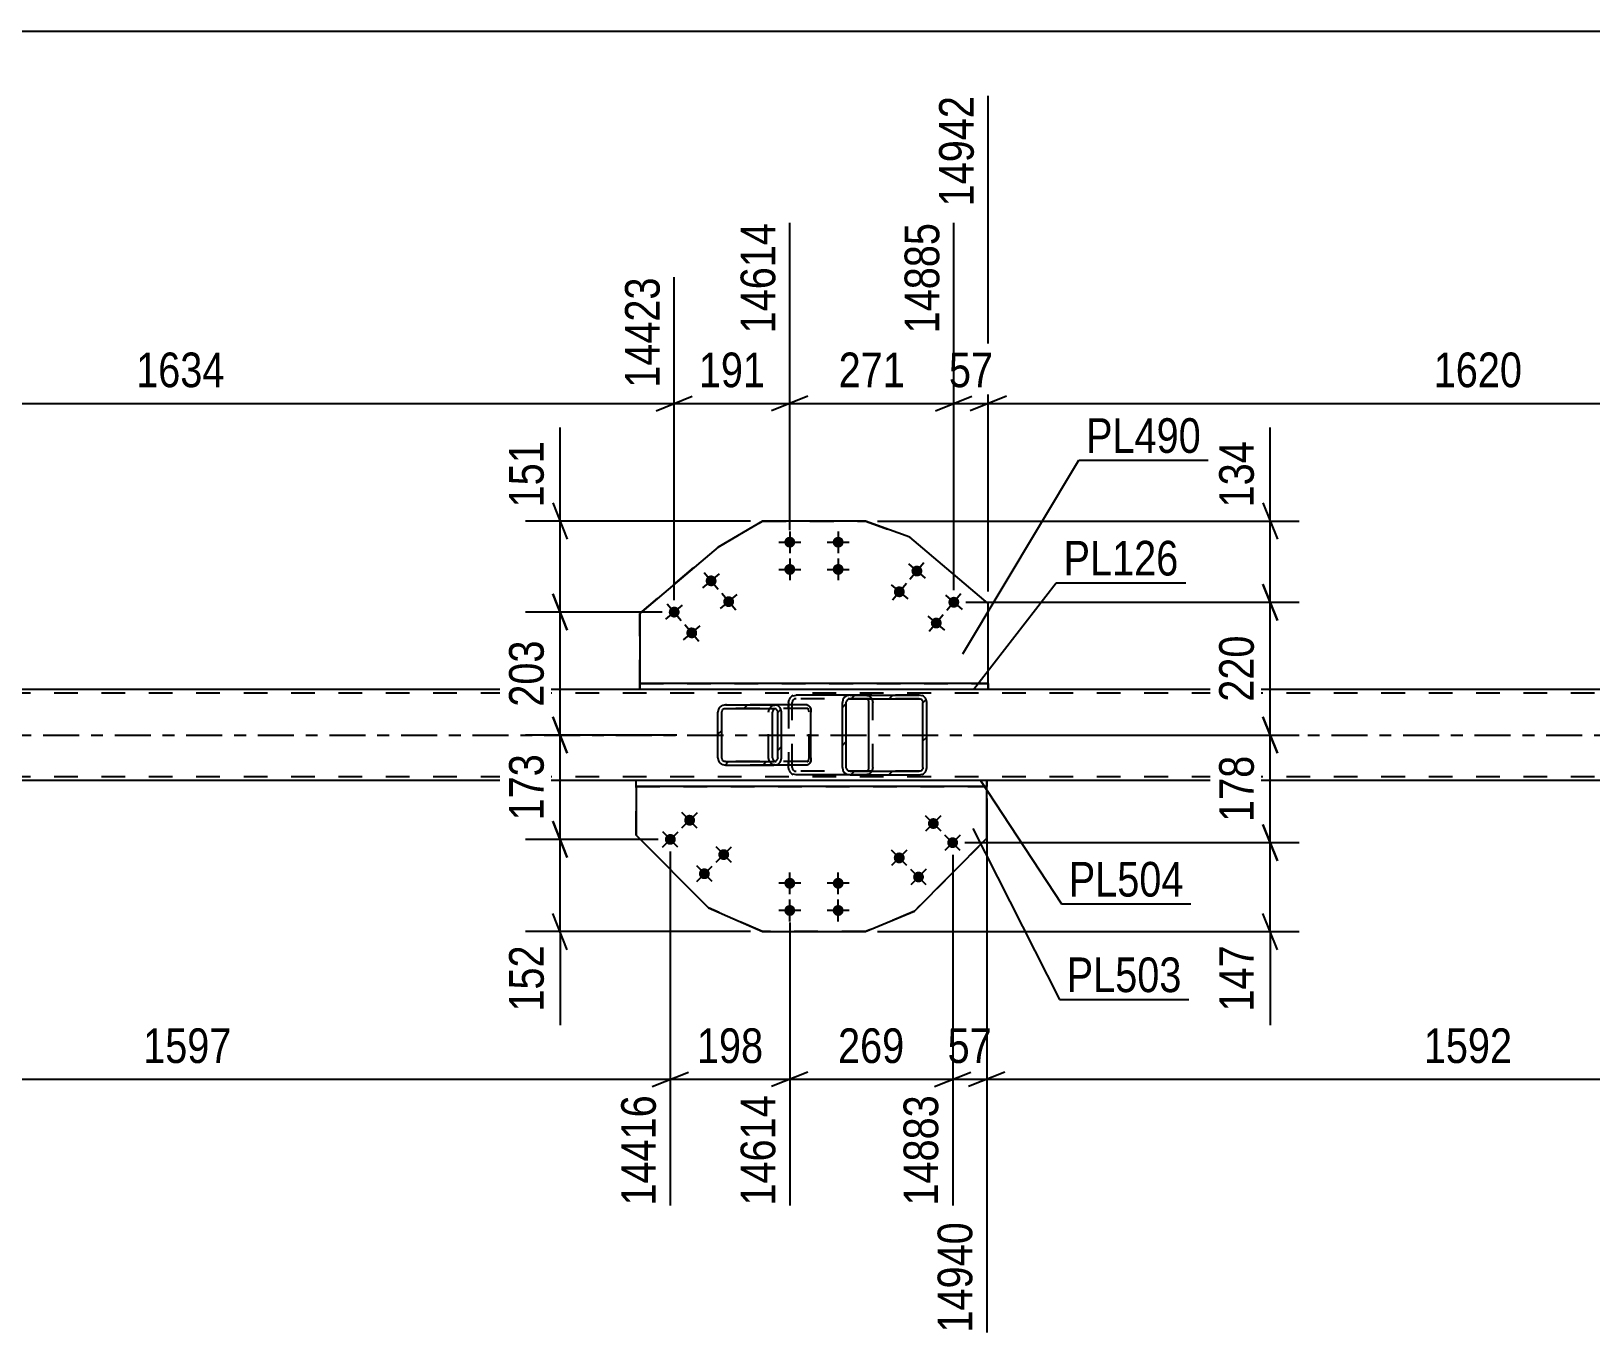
# Model space of a CAD drawing. Header units: millimetres. Extents: x 0 to 1189, y 0 to 841.
# Drawn here: x 740.2 to 869.1, y 298.2 to 406.4 of the extents above; entities that cross this region are included whole.
import ezdxf

# ---------------------------------------------------------------- set-up
doc = ezdxf.new("R2010")
doc.units = ezdxf.units.MM
doc.linetypes.add('DXK_LINE_DOT2', pattern=[3.9198, 1.9599, -1.9599])
doc.linetypes.add('DXK_LINE_DOT3', pattern=[5.9187, 2.979, -0.9799, 0.9799, -0.9799])
doc.styles.add('Arial Narrow', font='ARIALN.TTF', dxfattribs={"height": 0.2})

# ---------------------------------------------------------------- blocks, each defined once
blk = doc.blocks.new('Part-570348649-49792 - 49615')
at = {"color": 2, "linetype": 'Continuous'}
for p, q in [((800.65, 365.89), (796.98, 363.73)), ((809.15, 365.89), (800.65, 365.89)), ((800.65, 365.89), (800.65, 365.89)), ((812.82, 364.55), (809.15, 365.89)), ((809.15, 365.89), (809.15, 365.89)), ((796.98, 363.73), (790.49, 358.24)), ((796.98, 363.73), (796.98, 363.73)), ((819.31, 359.06), (812.82, 364.55)), ((819.31, 352.45), (819.31, 359.06)), ((790.49, 358.24), (790.49, 352.45)), ((790.49, 358.24), (790.49, 358.24))]:
    blk.add_line(p, q, dxfattribs=at)
at = {"color": 7, "linetype": 'DXK_LINE_DOT2'}
for p, q in [((796.98, 363.73), (800.65, 365.89)), ((800.65, 365.89), (809.15, 365.89)), ((809.15, 365.89), (812.82, 364.55)), ((790.49, 358.24), (796.98, 363.73)), ((819.31, 352.45), (819.31, 359.06)), ((790.49, 352.45), (790.49, 358.24)), ((790.49, 352.45), (819.31, 352.45)), ((790.49, 352.45), (790.49, 352.45)), ((819.31, 352.45), (790.49, 352.45)), ((819.31, 352.45), (819.31, 352.45))]:
    blk.add_line(p, q, dxfattribs=at)
blk = doc.blocks.new('Bolt-570348649-49860 - 49615')
at = {"linetype": 'Continuous'}
for points in [[(803.35, 335.94), (803.34, 335.85), (803.31, 335.76), (803.27, 335.68), (803.2, 335.61), (803.13, 335.55), (803.04, 335.51), (802.95, 335.49), (802.86, 335.49), (802.76, 335.51), (802.68, 335.55), (802.6, 335.61), (802.54, 335.68), (802.49, 335.76), (802.46, 335.85), (802.45, 335.94), (802.46, 336.04), (802.49, 336.12), (802.54, 336.21), (802.6, 336.28), (802.68, 336.33), (802.76, 336.37), (802.86, 336.39), (802.95, 336.39), (803.04, 336.37), (803.13, 336.33), (803.2, 336.28), (803.27, 336.21), (803.31, 336.12), (803.34, 336.04)], [(807.35, 335.94), (807.34, 335.85), (807.31, 335.76), (807.27, 335.68), (807.2, 335.61), (807.13, 335.55), (807.04, 335.51), (806.95, 335.49), (806.86, 335.49), (806.76, 335.51), (806.68, 335.55), (806.6, 335.61), (806.54, 335.68), (806.49, 335.76), (806.46, 335.85), (806.45, 335.94), (806.46, 336.04), (806.49, 336.12), (806.54, 336.21), (806.6, 336.28), (806.68, 336.33), (806.76, 336.37), (806.86, 336.39), (806.95, 336.39), (807.04, 336.37), (807.13, 336.33), (807.2, 336.28), (807.27, 336.21), (807.31, 336.12), (807.34, 336.04)], [(803.35, 333.69), (803.34, 333.6), (803.31, 333.51), (803.27, 333.43), (803.2, 333.36), (803.13, 333.3), (803.04, 333.26), (802.95, 333.24), (802.86, 333.24), (802.76, 333.26), (802.68, 333.3), (802.6, 333.36), (802.54, 333.43), (802.49, 333.51), (802.46, 333.6), (802.45, 333.69), (802.46, 333.79), (802.49, 333.87), (802.54, 333.96), (802.6, 334.03), (802.68, 334.08), (802.76, 334.12), (802.86, 334.14), (802.95, 334.14), (803.04, 334.12), (803.13, 334.08), (803.2, 334.03), (803.27, 333.96), (803.31, 333.87), (803.34, 333.79)], [(807.35, 333.69), (807.34, 333.6), (807.31, 333.51), (807.27, 333.43), (807.2, 333.36), (807.13, 333.3), (807.04, 333.26), (806.95, 333.24), (806.86, 333.24), (806.76, 333.26), (806.68, 333.3), (806.6, 333.36), (806.54, 333.43), (806.49, 333.51), (806.46, 333.6), (806.45, 333.69), (806.46, 333.79), (806.49, 333.87), (806.54, 333.96), (806.6, 334.03), (806.68, 334.08), (806.76, 334.12), (806.86, 334.14), (806.95, 334.14), (807.04, 334.12), (807.13, 334.08), (807.2, 334.03), (807.27, 333.96), (807.31, 333.87), (807.34, 333.79)]]:
    blk.add_hatch(color=1, dxfattribs=at).paths.add_polyline_path(points)
at = {"color": 1, "linetype": 'Continuous'}
for p, q in [((802.9, 335.04), (802.9, 336.84)), ((806.9, 335.04), (806.9, 336.84)), ((803.8, 335.94), (802, 335.94)), ((807.8, 335.94), (806, 335.94)), ((802.9, 332.79), (802.9, 334.59)), ((806.9, 332.79), (806.9, 334.59)), ((803.8, 333.69), (802, 333.69)), ((807.8, 333.69), (806, 333.69))]:
    blk.add_line(p, q, dxfattribs=at)
blk = doc.blocks.new('Part-570348649-49621 - 49615')
at = {"linetype": 'Continuous'}
h = blk.add_hatch(dxfattribs=at)
h.set_pattern_fill('', scale=0.7, style=0, pattern_type=0)
h.set_pattern_definition([(45, (802.1673, 350.3297), (-1.57154, 1.57154), [])])
h.paths.add_polyline_path([(802.22, 350.1), (802.17, 350.33), (802.03, 350.52), (801.83, 350.65), (801.58, 350.7), (797.59, 350.7), (797.35, 350.65), (797.15, 350.52), (797.01, 350.33), (796.96, 350.1), (796.96, 346.3), (797.01, 346.07), (797.15, 345.88), (797.35, 345.75), (797.59, 345.7), (801.58, 345.7), (801.83, 345.75), (802.03, 345.88), (802.17, 346.07), (802.22, 346.3)])
h.paths.add_polyline_path([(801.88, 346.19), (801.81, 346.09), (801.71, 346.02), (801.58, 346), (797.59, 346), (797.47, 346.02), (797.37, 346.09), (797.3, 346.19), (797.28, 346.3), (797.28, 350.1), (797.3, 350.21), (797.37, 350.31), (797.47, 350.38), (797.59, 350.4), (801.58, 350.4), (801.71, 350.38), (801.81, 350.31), (801.88, 350.21), (801.9, 350.1), (801.9, 346.3)])
at = {"color": 2, "linetype": 'Continuous'}
for p, q in [((797.01, 350.33), (796.96, 350.1)), ((796.96, 346.3), (796.96, 350.1)), ((797.28, 350.1), (797.3, 350.21)), ((797.28, 346.3), (797.28, 350.1)), ((797.3, 350.21), (797.37, 350.31)), ((797.59, 350.7), (797.35, 350.65)), ((797.37, 350.31), (797.47, 350.38)), ((797.47, 350.38), (797.59, 350.4)), ((797.59, 350.7), (801.58, 350.7)), ((797.59, 350.4), (801.58, 350.4)), ((801.49, 350.21), (801.47, 350.1)), ((801.47, 346.3), (801.47, 350.1)), ((801.56, 350.31), (801.49, 350.21)), ((801.66, 350.38), (801.56, 350.31)), ((804.33, 350.7), (801.58, 350.7)), ((801.83, 350.65), (801.58, 350.7)), ((801.58, 350.4), (801.71, 350.38)), ((801.66, 350.38), (801.68, 350.38)), ((801.71, 350.38), (801.81, 350.31)), ((801.81, 350.31), (801.88, 350.21)), ((801.88, 350.21), (801.9, 350.1)), ((801.9, 346.3), (801.9, 350.1)), ((802.22, 350.1), (802.17, 350.33)), ((802.22, 346.3), (802.22, 350.1)), ((804.33, 350.7), (804.45, 350.65)), ((804.45, 350.65), (804.56, 350.52)), ((804.56, 350.52), (804.63, 350.33)), ((804.63, 350.33), (804.65, 350.1)), ((804.65, 346.3), (804.65, 350.1)), ((796.96, 346.3), (797.01, 346.07)), ((797.3, 346.19), (797.28, 346.3)), ((797.37, 346.09), (797.3, 346.19)), ((797.35, 345.75), (797.59, 345.7)), ((797.47, 346.02), (797.37, 346.09)), ((797.59, 346), (797.47, 346.02)), ((797.59, 346), (801.58, 346)), ((797.59, 345.7), (801.58, 345.7)), ((801.47, 346.3), (801.49, 346.19)), ((801.49, 346.19), (801.56, 346.09)), ((801.56, 346.09), (801.66, 346.02)), ((801.71, 346.02), (801.58, 346)), ((801.58, 345.7), (801.83, 345.75)), ((804.33, 345.7), (801.58, 345.7)), ((801.66, 346.02), (801.68, 346.02)), ((801.81, 346.09), (801.71, 346.02)), ((801.88, 346.19), (801.81, 346.09)), ((801.9, 346.3), (801.88, 346.19)), ((802.17, 346.07), (802.22, 346.3)), ((804.45, 345.75), (804.33, 345.7)), ((804.56, 345.88), (804.45, 345.75)), ((804.63, 346.07), (804.56, 345.88)), ((804.65, 346.3), (804.63, 346.07))]:
    blk.add_line(p, q, dxfattribs=at)
at = {"color": 7, "linetype": 'DXK_LINE_DOT2'}
for p, q in [((801.58, 350.7), (797.59, 350.7)), ((804.33, 350.4), (797.59, 350.4)), ((801.15, 350.1), (801.2, 350.33)), ((801.15, 346.3), (801.15, 350.1)), ((801.54, 350.65), (801.78, 350.7)), ((801.68, 350.38), (801.78, 350.4)), ((802.79, 350.4), (802.79, 350.7)), ((804.39, 350.38), (804.33, 350.4)), ((804.44, 350.31), (804.39, 350.38)), ((804.48, 350.21), (804.44, 350.31)), ((804.49, 350.1), (804.48, 350.21)), ((804.49, 346.3), (804.49, 350.1)), ((804.33, 346), (797.59, 346)), ((801.58, 345.7), (797.59, 345.7)), ((801.2, 346.07), (801.15, 346.3)), ((801.78, 345.7), (801.54, 345.75)), ((801.68, 346.02), (801.78, 346)), ((802.79, 345.7), (802.79, 346)), ((804.33, 346), (804.39, 346.02)), ((804.39, 346.02), (804.44, 346.09)), ((804.44, 346.09), (804.48, 346.19)), ((804.48, 346.19), (804.49, 346.3))]:
    blk.add_line(p, q, dxfattribs=at)
at = {"color": 2, "linetype": 'Continuous'}
for centre, start, end in [((797.57, 350.08), 111.1027, 156.0528), ((801.6, 350.08), 23.9472, 68.8973), ((797.57, 346.32), 203.9472, 248.8973), ((801.6, 346.32), 291.1027, 336.0528)]:
    blk.add_arc(centre, 0.616, start, end, dxfattribs=at)
at = {"color": 7, "linetype": 'DXK_LINE_DOT2'}
for centre, start, end in [((801.76, 350.08), 111.1035, 156.0537), ((801.76, 346.32), 203.9463, 248.8965)]:
    blk.add_arc(centre, 0.616, start, end, dxfattribs=at)
blk = doc.blocks.new('Part-570348649-49629 - 49615')
at = {"linetype": 'Continuous'}
h = blk.add_hatch(dxfattribs=at)
h.set_pattern_fill('', scale=0.7, style=0, pattern_type=0)
h.set_pattern_definition([(45, (814.182, 351.1297), (-1.57154, 1.57154), [])])
h.paths.add_polyline_path([(814.23, 350.9), (814.18, 351.13), (814.04, 351.32), (813.84, 351.45), (813.6, 351.5), (807.88, 351.5), (807.64, 351.45), (807.44, 351.32), (807.3, 351.13), (807.25, 350.9), (807.25, 345.5), (807.3, 345.27), (807.44, 345.08), (807.64, 344.95), (807.88, 344.9), (813.6, 344.9), (813.84, 344.95), (814.04, 345.08), (814.18, 345.27), (814.23, 345.5)])
h.paths.add_polyline_path([(813.89, 345.39), (813.82, 345.29), (813.72, 345.22), (813.6, 345.2), (807.88, 345.2), (807.76, 345.22), (807.66, 345.29), (807.59, 345.39), (807.57, 345.5), (807.57, 350.9), (807.59, 351.01), (807.66, 351.11), (807.76, 351.18), (807.88, 351.2), (813.6, 351.2), (813.72, 351.18), (813.82, 351.11), (813.89, 351.01), (813.91, 350.9), (813.91, 345.5)])
at = {"color": 2, "linetype": 'Continuous'}
for p, q in [((802.79, 350.9), (802.84, 351.13)), ((802.79, 350.9), (802.79, 350.7)), ((803.18, 351.45), (803.42, 351.5)), ((807.88, 351.5), (803.42, 351.5)), ((807.3, 351.13), (807.25, 350.9)), ((807.25, 345.5), (807.25, 350.9)), ((807.57, 350.9), (807.59, 351.01)), ((807.57, 345.5), (807.57, 350.9)), ((807.59, 351.01), (807.66, 351.11)), ((807.88, 351.5), (807.64, 351.45)), ((807.66, 351.11), (807.76, 351.18)), ((807.76, 351.18), (807.88, 351.2)), ((807.88, 351.5), (813.6, 351.5)), ((807.88, 351.2), (813.6, 351.2)), ((809.26, 351.18), (809.13, 351.2)), ((809.36, 351.11), (809.26, 351.18)), ((809.43, 351.01), (809.36, 351.11)), ((809.45, 350.9), (809.43, 351.01)), ((809.45, 345.5), (809.45, 350.9)), ((813.84, 351.45), (813.6, 351.5)), ((813.6, 351.2), (813.72, 351.18)), ((813.72, 351.18), (813.82, 351.11)), ((813.82, 351.11), (813.89, 351.01)), ((813.89, 351.01), (813.91, 350.9)), ((813.91, 345.5), (813.91, 350.9)), ((814.23, 350.9), (814.18, 351.13)), ((814.23, 345.5), (814.23, 350.9)), ((802.79, 345.5), (802.79, 345.7)), ((802.84, 345.27), (802.79, 345.5)), ((803.42, 344.9), (803.18, 344.95)), ((807.88, 344.9), (803.42, 344.9)), ((807.25, 345.5), (807.3, 345.27)), ((807.59, 345.39), (807.57, 345.5)), ((807.66, 345.29), (807.59, 345.39)), ((807.64, 344.95), (807.88, 344.9)), ((807.76, 345.22), (807.66, 345.29)), ((807.88, 345.2), (807.76, 345.22)), ((807.88, 345.2), (813.6, 345.2)), ((807.88, 344.9), (813.6, 344.9)), ((809.13, 345.2), (809.26, 345.22)), ((809.26, 345.22), (809.36, 345.29)), ((809.36, 345.29), (809.43, 345.39)), ((809.43, 345.39), (809.45, 345.5)), ((813.72, 345.22), (813.6, 345.2)), ((813.6, 344.9), (813.84, 344.95)), ((813.82, 345.29), (813.72, 345.22)), ((813.89, 345.39), (813.82, 345.29)), ((813.91, 345.5), (813.89, 345.39)), ((814.18, 345.27), (814.23, 345.5))]:
    blk.add_line(p, q, dxfattribs=at)
at = {"color": 7, "linetype": 'DXK_LINE_DOT2'}
for p, q in [((803.13, 351.01), (803.11, 350.9)), ((803.11, 345.5), (803.11, 350.9)), ((803.2, 351.11), (803.13, 351.01)), ((803.3, 351.18), (803.2, 351.11)), ((803.42, 351.2), (803.3, 351.18)), ((813.6, 351.2), (803.42, 351.2)), ((813.6, 351.5), (807.88, 351.5)), ((809.13, 351.5), (809.38, 351.45)), ((809.72, 351.13), (809.77, 350.9)), ((809.77, 345.5), (809.77, 350.9)), ((802.79, 350.7), (802.79, 345.7)), ((803.11, 345.5), (803.13, 345.39)), ((803.13, 345.39), (803.2, 345.29)), ((803.2, 345.29), (803.3, 345.22)), ((803.3, 345.22), (803.42, 345.2)), ((813.6, 345.2), (803.42, 345.2)), ((809.13, 344.9), (807.88, 344.9)), ((809.38, 344.95), (809.13, 344.9)), ((809.13, 344.9), (813.6, 344.9)), ((809.77, 345.5), (809.72, 345.27))]:
    blk.add_line(p, q, dxfattribs=at)
at = {"color": 2, "linetype": 'Continuous'}
for centre, start, end in [((803.4, 350.88), 110.9282, 155.8647), ((807.86, 350.88), 110.9291, 155.8657), ((813.62, 350.88), 24.1343, 69.0709), ((803.4, 345.52), 204.1353, 249.0718), ((807.86, 345.52), 204.1343, 249.0709), ((813.62, 345.52), 290.9291, 335.8657)]:
    blk.add_arc(centre, 0.618, start, end, dxfattribs=at)
at = {"color": 7, "linetype": 'DXK_LINE_DOT2'}
for centre, start, end in [((809.16, 350.88), 24.1353, 69.0718), ((809.16, 345.52), 290.9282, 335.8647)]:
    blk.add_arc(centre, 0.618, start, end, dxfattribs=at)
blk = doc.blocks.new('Part-570348649-49631 - 49615')
at = {"color": 7, "linetype": 'DXK_LINE_DOT2'}
for p, q in [((975.29, 351.65), (143.37, 351.65)), ((819.31, 351.95), (790.49, 351.95)), ((975.29, 344.75), (143.37, 344.75)), ((819.19, 344.45), (790.19, 344.45))]:
    blk.add_line(p, q, dxfattribs=at)
at = {"color": 2, "linetype": 'Continuous'}
for p, q in [((790.49, 351.95), (711.66, 351.95)), ((897.45, 351.95), (819.31, 351.95)), ((790.19, 344.45), (713.16, 344.45)), ((895.95, 344.45), (819.19, 344.45))]:
    blk.add_line(p, q, dxfattribs=at)
at = {"color": 7, "linetype": 'DXK_LINE_DOT3'}
blk.add_line((143.37, 348.2), (975.29, 348.2), dxfattribs=at)
blk = doc.blocks.new('Part-570348649-49670 - 49615')
at = {"color": 2, "linetype": 'Continuous'}
for p, q in [((819.19, 344.45), (790.19, 344.45)), ((790.19, 343.95), (790.19, 344.45)), ((819.19, 343.95), (819.19, 344.45)), ((819.19, 344.45), (819.19, 343.95)), ((819.19, 343.95), (790.19, 343.95))]:
    blk.add_line(p, q, dxfattribs=at)
at = {"color": 7, "linetype": 'DXK_LINE_DOT2'}
for p, q in [((790.19, 343.95), (790.19, 344.45)), ((819.19, 344.45), (819.19, 344.45)), ((819.19, 344.45), (819.19, 344.45)), ((819.19, 343.95), (819.19, 343.95)), ((819.19, 343.95), (819.19, 343.95))]:
    blk.add_line(p, q, dxfattribs=at)
blk = doc.blocks.new('Part-570348649-49686 - 49615')
at = {"color": 2, "linetype": 'Continuous'}
for p, q in [((790.49, 351.95), (790.49, 352.45)), ((819.31, 352.45), (790.49, 352.45)), ((819.31, 351.95), (819.31, 352.45)), ((819.31, 352.45), (819.31, 351.95)), ((819.31, 351.95), (790.49, 351.95))]:
    blk.add_line(p, q, dxfattribs=at)
at = {"color": 7, "linetype": 'DXK_LINE_DOT2'}
for p, q in [((790.49, 352.45), (790.49, 351.95)), ((790.49, 352.45), (790.49, 352.45)), ((819.31, 352.45), (819.31, 352.45)), ((819.31, 352.45), (819.31, 352.45)), ((790.49, 351.95), (790.49, 351.95)), ((819.31, 351.95), (819.31, 351.95)), ((819.31, 351.95), (819.31, 351.95))]:
    blk.add_line(p, q, dxfattribs=at)
blk = doc.blocks.new('Part-570348649-49784 - 49615')
at = {"color": 2, "linetype": 'Continuous'}
for p, q in [((790.19, 343.95), (790.19, 339.93)), ((819.19, 339.66), (819.19, 343.95)), ((796.18, 333.9), (790.19, 339.93)), ((813.2, 333.63), (819.19, 339.66)), ((819.19, 339.66), (819.19, 339.66)), ((796.18, 333.9), (800.65, 331.94)), ((809.15, 331.94), (813.2, 333.63)), ((813.2, 333.63), (813.2, 333.63)), ((800.65, 331.94), (809.15, 331.94)), ((800.65, 331.94), (800.65, 331.94)), ((809.15, 331.94), (809.15, 331.94))]:
    blk.add_line(p, q, dxfattribs=at)
at = {"color": 7, "linetype": 'DXK_LINE_DOT2'}
for p, q in [((819.19, 343.95), (790.19, 343.95)), ((790.19, 343.95), (790.19, 343.95)), ((790.19, 343.95), (819.19, 343.95)), ((790.19, 339.93), (790.19, 343.95)), ((819.19, 343.95), (819.19, 343.95)), ((819.19, 339.66), (819.19, 343.95)), ((819.19, 339.66), (813.2, 333.63)), ((800.65, 331.94), (796.18, 333.9)), ((813.2, 333.63), (809.15, 331.94)), ((809.15, 331.94), (800.65, 331.94))]:
    blk.add_line(p, q, dxfattribs=at)
blk = doc.blocks.new('Bolt-570348649-49859 - 49615')
at = {"linetype": 'Continuous'}
for points in [[(794.93, 340.83), (794.86, 340.77), (794.78, 340.73), (794.69, 340.71), (794.59, 340.7), (794.5, 340.72), (794.41, 340.75), (794.33, 340.8), (794.27, 340.87), (794.22, 340.95), (794.18, 341.04), (794.17, 341.13), (794.17, 341.22), (794.2, 341.31), (794.24, 341.4), (794.3, 341.47), (794.37, 341.53), (794.46, 341.57), (794.55, 341.6), (794.64, 341.6), (794.74, 341.59), (794.82, 341.55), (794.9, 341.5), (794.97, 341.43), (795.02, 341.35), (795.05, 341.27), (795.07, 341.17), (795.06, 341.08), (795.04, 340.99), (794.99, 340.9)], [(793.34, 339.25), (793.26, 339.19), (793.18, 339.15), (793.09, 339.12), (793, 339.12), (792.9, 339.13), (792.81, 339.17), (792.74, 339.22), (792.67, 339.28), (792.62, 339.36), (792.59, 339.45), (792.57, 339.54), (792.58, 339.64), (792.6, 339.73), (792.64, 339.81), (792.7, 339.89), (792.78, 339.94), (792.86, 339.99), (792.95, 340.01), (793.05, 340.02), (793.14, 340), (793.23, 339.97), (793.31, 339.91), (793.37, 339.85), (793.42, 339.77), (793.46, 339.68), (793.47, 339.59), (793.46, 339.49), (793.44, 339.4), (793.4, 339.32)], [(797.75, 337.99), (797.68, 337.93), (797.6, 337.89), (797.5, 337.87), (797.41, 337.86), (797.32, 337.88), (797.23, 337.91), (797.15, 337.96), (797.08, 338.03), (797.03, 338.11), (797, 338.2), (796.99, 338.29), (796.99, 338.38), (797.02, 338.48), (797.06, 338.56), (797.12, 338.63), (797.19, 338.69), (797.28, 338.73), (797.37, 338.76), (797.46, 338.76), (797.55, 338.75), (797.64, 338.71), (797.72, 338.66), (797.79, 338.59), (797.84, 338.52), (797.87, 338.43), (797.89, 338.33), (797.88, 338.24), (797.86, 338.15), (797.81, 338.07)], [(796.16, 336.41), (796.08, 336.35), (796, 336.31), (795.91, 336.28), (795.81, 336.28), (795.72, 336.29), (795.63, 336.33), (795.55, 336.38), (795.49, 336.45), (795.44, 336.52), (795.4, 336.61), (795.39, 336.71), (795.39, 336.8), (795.42, 336.89), (795.46, 336.97), (795.52, 337.05), (795.6, 337.11), (795.68, 337.15), (795.77, 337.17), (795.86, 337.18), (795.96, 337.16), (796.04, 337.13), (796.12, 337.08), (796.19, 337.01), (796.24, 336.93), (796.27, 336.84), (796.29, 336.75), (796.28, 336.66), (796.26, 336.56), (796.22, 336.48)]]:
    blk.add_hatch(color=1, dxfattribs=at).paths.add_polyline_path(points)
at = {"color": 1, "linetype": 'Continuous'}
for p, q in [((793.98, 340.52), (795.26, 341.79)), ((795.25, 340.51), (793.98, 341.79)), ((792.38, 338.93), (793.66, 340.2)), ((793.65, 338.93), (792.39, 340.2)), ((796.8, 337.68), (798.07, 338.95)), ((798.07, 337.67), (796.8, 338.95)), ((796.47, 336.09), (795.2, 337.37)), ((795.2, 336.09), (796.48, 337.36))]:
    blk.add_line(p, q, dxfattribs=at)
blk = doc.blocks.new('Bolt-570348649-49861 - 49615')
at = {"linetype": 'Continuous'}
for points in [[(814.45, 340.56, -1), (815.09, 341.2, -1)], [(816.05, 338.98, -1), (816.68, 339.62, -1)], [(811.63, 337.72, -1), (812.27, 338.36, -1)], [(813.23, 336.14, -1), (813.86, 336.78, -1)]]:
    blk.add_hatch(color=1, dxfattribs=at).paths.add_polyline_path(points)
at = {"color": 1, "linetype": 'Continuous'}
for p, q in [((815.41, 340.25), (814.13, 341.52)), ((815.4, 341.52), (814.13, 340.24)), ((817, 338.66), (815.73, 339.93)), ((817, 339.93), (815.73, 338.66)), ((812.59, 337.41), (811.31, 338.68)), ((812.58, 338.68), (811.32, 337.4)), ((814.18, 337.1), (812.91, 335.82)), ((814.19, 335.82), (812.91, 337.09))]:
    blk.add_line(p, q, dxfattribs=at)
blk = doc.blocks.new('Bolt-570348649-49878 - 49615')
at = {"linetype": 'Continuous'}
for points in [[(813.75, 361.47), (813.69, 361.4), (813.61, 361.35), (813.52, 361.32), (813.43, 361.31), (813.33, 361.32), (813.24, 361.34), (813.16, 361.39), (813.09, 361.45), (813.03, 361.52), (812.99, 361.61), (812.97, 361.7), (812.96, 361.79), (812.98, 361.89), (813.01, 361.97), (813.07, 362.05), (813.14, 362.12), (813.22, 362.16), (813.3, 362.2), (813.4, 362.21), (813.49, 362.2), (813.58, 362.18), (813.66, 362.13), (813.74, 362.07), (813.79, 362), (813.83, 361.91), (813.86, 361.82), (813.86, 361.73), (813.84, 361.63), (813.81, 361.55)], [(812.3, 359.75), (812.23, 359.69), (812.15, 359.64), (812.07, 359.6), (811.97, 359.59), (811.88, 359.6), (811.79, 359.63), (811.7, 359.67), (811.63, 359.73), (811.58, 359.8), (811.53, 359.89), (811.51, 359.98), (811.51, 360.08), (811.53, 360.17), (811.56, 360.25), (811.61, 360.33), (811.68, 360.4), (811.76, 360.45), (811.85, 360.48), (811.94, 360.49), (812.04, 360.48), (812.13, 360.46), (812.21, 360.41), (812.28, 360.35), (812.34, 360.28), (812.38, 360.19), (812.4, 360.1), (812.41, 360.01), (812.39, 359.92), (812.35, 359.83)], [(816.81, 358.89), (816.74, 358.82), (816.66, 358.77), (816.57, 358.74), (816.48, 358.73), (816.38, 358.73), (816.29, 358.76), (816.21, 358.8), (816.14, 358.86), (816.08, 358.94), (816.04, 359.02), (816.02, 359.12), (816.02, 359.21), (816.03, 359.3), (816.07, 359.39), (816.12, 359.47), (816.19, 359.53), (816.27, 359.58), (816.36, 359.61), (816.45, 359.63), (816.54, 359.62), (816.64, 359.59), (816.72, 359.55), (816.79, 359.49), (816.85, 359.41), (816.89, 359.33), (816.91, 359.24), (816.91, 359.14), (816.9, 359.05), (816.86, 358.96)], [(815.36, 357.17), (815.29, 357.1), (815.21, 357.05), (815.12, 357.02), (815.03, 357.01), (814.93, 357.02), (814.84, 357.04), (814.76, 357.09), (814.69, 357.15), (814.63, 357.22), (814.59, 357.31), (814.57, 357.4), (814.56, 357.49), (814.58, 357.58), (814.62, 357.67), (814.67, 357.75), (814.74, 357.81), (814.82, 357.86), (814.9, 357.9), (815, 357.91), (815.09, 357.9), (815.18, 357.87), (815.26, 357.83), (815.34, 357.77), (815.39, 357.7), (815.44, 357.61), (815.46, 357.52), (815.46, 357.42), (815.44, 357.33), (815.41, 357.25)]]:
    blk.add_hatch(color=1, dxfattribs=at).paths.add_polyline_path(points)
at = {"color": 1, "linetype": 'Continuous'}
for p, q in [((813.99, 362.45), (812.83, 361.07)), ((812.72, 362.34), (814.1, 361.18)), ((811.27, 360.62), (812.65, 359.46)), ((812.54, 360.73), (811.38, 359.35)), ((817.05, 359.86), (815.88, 358.49)), ((815.78, 359.76), (817.15, 358.59)), ((814.32, 358.04), (815.7, 356.88)), ((815.59, 358.15), (814.43, 356.77))]:
    blk.add_line(p, q, dxfattribs=at)
blk = doc.blocks.new('Bolt-570348649-49879 - 49615')
at = {"linetype": 'Continuous'}
for points in [[(796.74, 361.24), (796.79, 361.16), (796.83, 361.07), (796.84, 360.98), (796.84, 360.88), (796.82, 360.79), (796.78, 360.71), (796.72, 360.63), (796.65, 360.57), (796.57, 360.53), (796.47, 360.5), (796.38, 360.5), (796.29, 360.51), (796.2, 360.54), (796.12, 360.59), (796.05, 360.66), (796, 360.73), (795.96, 360.82), (795.95, 360.91), (795.95, 361.01), (795.97, 361.1), (796.01, 361.18), (796.07, 361.26), (796.14, 361.32), (796.22, 361.36), (796.32, 361.39), (796.41, 361.4), (796.5, 361.38), (796.59, 361.35), (796.67, 361.3)], [(793.68, 358.65), (793.74, 358.57), (793.77, 358.49), (793.79, 358.4), (793.79, 358.3), (793.76, 358.21), (793.72, 358.13), (793.67, 358.05), (793.59, 357.99), (793.51, 357.95), (793.42, 357.92), (793.33, 357.91), (793.23, 357.92), (793.15, 357.96), (793.07, 358.01), (793, 358.07), (792.94, 358.15), (792.91, 358.24), (792.89, 358.33), (792.9, 358.42), (792.92, 358.51), (792.96, 358.6), (793.02, 358.67), (793.09, 358.73), (793.17, 358.78), (793.26, 358.8), (793.36, 358.81), (793.45, 358.8), (793.54, 358.77), (793.62, 358.72)], [(798.19, 359.52), (798.24, 359.44), (798.28, 359.35), (798.3, 359.26), (798.29, 359.17), (798.27, 359.08), (798.23, 358.99), (798.17, 358.92), (798.1, 358.86), (798.02, 358.81), (797.93, 358.79), (797.83, 358.78), (797.74, 358.79), (797.65, 358.82), (797.57, 358.87), (797.5, 358.94), (797.45, 359.02), (797.42, 359.1), (797.4, 359.19), (797.4, 359.29), (797.42, 359.38), (797.47, 359.46), (797.52, 359.54), (797.6, 359.6), (797.68, 359.64), (797.77, 359.67), (797.86, 359.68), (797.96, 359.67), (798.04, 359.63), (798.12, 359.58)], [(795.14, 356.94), (795.19, 356.86), (795.23, 356.77), (795.24, 356.68), (795.24, 356.58), (795.22, 356.49), (795.18, 356.41), (795.12, 356.33), (795.05, 356.27), (794.96, 356.23), (794.87, 356.2), (794.78, 356.19), (794.69, 356.21), (794.6, 356.24), (794.52, 356.29), (794.45, 356.35), (794.4, 356.43), (794.36, 356.52), (794.35, 356.61), (794.35, 356.71), (794.37, 356.8), (794.41, 356.88), (794.47, 356.96), (794.54, 357.02), (794.62, 357.06), (794.71, 357.09), (794.81, 357.09), (794.9, 357.08), (794.99, 357.05), (795.07, 357)]]:
    blk.add_hatch(color=1, dxfattribs=at).paths.add_polyline_path(points)
at = {"color": 1, "linetype": 'Continuous'}
for p, q in [((795.71, 360.36), (797.08, 361.53)), ((795.81, 361.63), (796.98, 360.26)), ((797.27, 359.92), (798.43, 358.54)), ((792.65, 357.78), (794.03, 358.94)), ((792.76, 359.05), (793.92, 357.67)), ((797.16, 358.65), (798.54, 359.81)), ((794.21, 357.33), (795.38, 355.96)), ((794.11, 356.06), (795.48, 357.23))]:
    blk.add_line(p, q, dxfattribs=at)
blk = doc.blocks.new('Bolt-570348649-49880 - 49615')
at = {"linetype": 'Continuous'}
for points in [[(803.35, 364.14), (803.34, 364.05), (803.31, 363.96), (803.27, 363.88), (803.2, 363.81), (803.13, 363.75), (803.04, 363.72), (802.95, 363.7), (802.86, 363.7), (802.76, 363.72), (802.68, 363.75), (802.6, 363.81), (802.54, 363.88), (802.49, 363.96), (802.46, 364.05), (802.45, 364.14), (802.46, 364.24), (802.49, 364.33), (802.54, 364.41), (802.6, 364.48), (802.68, 364.53), (802.76, 364.57), (802.86, 364.59), (802.95, 364.59), (803.04, 364.57), (803.13, 364.53), (803.2, 364.48), (803.27, 364.41), (803.31, 364.33), (803.34, 364.24)], [(807.35, 364.14), (807.34, 364.05), (807.31, 363.96), (807.27, 363.88), (807.2, 363.81), (807.13, 363.75), (807.04, 363.72), (806.95, 363.7), (806.86, 363.7), (806.76, 363.72), (806.68, 363.75), (806.6, 363.81), (806.54, 363.88), (806.49, 363.96), (806.46, 364.05), (806.45, 364.14), (806.46, 364.24), (806.49, 364.33), (806.54, 364.41), (806.6, 364.48), (806.68, 364.53), (806.76, 364.57), (806.86, 364.59), (806.95, 364.59), (807.04, 364.57), (807.13, 364.53), (807.2, 364.48), (807.27, 364.41), (807.31, 364.33), (807.34, 364.24)], [(803.35, 361.89), (803.34, 361.8), (803.31, 361.71), (803.27, 361.63), (803.2, 361.56), (803.13, 361.5), (803.04, 361.47), (802.95, 361.45), (802.86, 361.45), (802.76, 361.47), (802.68, 361.5), (802.6, 361.56), (802.54, 361.63), (802.49, 361.71), (802.46, 361.8), (802.45, 361.89), (802.46, 361.99), (802.49, 362.08), (802.54, 362.16), (802.6, 362.23), (802.68, 362.28), (802.76, 362.32), (802.86, 362.34), (802.95, 362.34), (803.04, 362.32), (803.13, 362.28), (803.2, 362.23), (803.27, 362.16), (803.31, 362.08), (803.34, 361.99)], [(807.35, 361.89), (807.34, 361.8), (807.31, 361.71), (807.27, 361.63), (807.2, 361.56), (807.13, 361.5), (807.04, 361.47), (806.95, 361.45), (806.86, 361.45), (806.76, 361.47), (806.68, 361.5), (806.6, 361.56), (806.54, 361.63), (806.49, 361.71), (806.46, 361.8), (806.45, 361.89), (806.46, 361.99), (806.49, 362.08), (806.54, 362.16), (806.6, 362.23), (806.68, 362.28), (806.76, 362.32), (806.86, 362.34), (806.95, 362.34), (807.04, 362.32), (807.13, 362.28), (807.2, 362.23), (807.27, 362.16), (807.31, 362.08), (807.34, 361.99)]]:
    blk.add_hatch(color=1, dxfattribs=at).paths.add_polyline_path(points)
at = {"color": 1, "linetype": 'Continuous'}
for p, q in [((802.9, 365.04), (802.9, 363.24)), ((806.9, 365.04), (806.9, 363.24)), ((802, 364.14), (803.8, 364.14)), ((806, 364.14), (807.8, 364.14)), ((802.9, 362.79), (802.9, 360.99)), ((806.9, 362.79), (806.9, 360.99)), ((802, 361.89), (803.8, 361.89)), ((806, 361.89), (807.8, 361.89))]:
    blk.add_line(p, q, dxfattribs=at)
blk = doc.blocks.new('StraightDimension-570348649-53665 - 49615')
at = {"color": 7, "linetype": 'Continuous'}
for p, q in [((793.02, 338.57), (793.02, 309.29)), ((802.9, 332.69), (802.9, 309.29)), ((791.52, 319.13), (794.52, 320.33)), ((804.4, 320.33), (801.4, 319.13)), ((793.02, 319.73), (802.9, 319.73))]:
    blk.add_line(p, q, dxfattribs=at)
at = {"color": 0}
blk.add_wipeout([(801.3, 320.48), (801.3, 324.68), (794.62, 324.68), (794.62, 320.48)], dxfattribs=at)
at = {"color": 0, "linetype": 'Continuous'}
blk.add_wipeout([(802.3, 319.03), (798.1, 319.03), (798.1, 308.69), (802.3, 308.69)], dxfattribs=at)
at = {"color": 3, "style": 'Arial Narrow'}
blk.add_text('198', height=2.863, dxfattribs=at).set_placement((795.22, 321.08))
at = {"color": 3, "linetype": 'Continuous', "style": 'Arial Narrow'}
blk.add_text('14614', height=2.863, rotation=90.0002, dxfattribs=at).set_placement((801.7, 309.29))
blk = doc.blocks.new('StraightDimension-570348649-64016 - 49615')
at = {"color": 7, "linetype": 'Continuous'}
for p, q in [((842.02, 349.7), (843.22, 346.7)), ((818.08, 348.2), (845.02, 348.2)), ((842.62, 339.3), (842.62, 348.2)), ((843.22, 337.8), (842.02, 340.8)), ((817.37, 339.3), (845.02, 339.3))]:
    blk.add_line(p, q, dxfattribs=at)
at = {"color": 0}
blk.add_wipeout([(841.87, 347.09), (837.67, 347.09), (837.67, 340.41), (841.87, 340.41)], dxfattribs=at)
at = {"color": 3, "style": 'Arial Narrow'}
blk.add_text('178', height=2.863, rotation=90.0002, dxfattribs=at).set_placement((841.27, 341.01))
blk = doc.blocks.new('StraightDimension-570348649-53663 - 49615')
at = {"color": 7, "linetype": 'Continuous'}
for p, q in [((819.19, 342.95), (819.19, 298.79)), ((816.37, 338.3), (816.37, 309.29)), ((814.87, 319.13), (817.87, 320.33)), ((820.69, 320.33), (817.69, 319.13)), ((816.37, 319.73), (819.19, 319.73))]:
    blk.add_line(p, q, dxfattribs=at)
at = {"color": 0}
blk.add_wipeout([(820.21, 320.48), (820.21, 324.68), (815.35, 324.68), (815.35, 320.48)], dxfattribs=at)
at = {"color": 0, "linetype": 'Continuous'}
blk.add_wipeout([(818.59, 308.53), (814.39, 308.53), (814.39, 298.19), (818.59, 298.19)], dxfattribs=at)
at = {"color": 3, "style": 'Arial Narrow'}
blk.add_text('57', height=2.863, dxfattribs=at).set_placement((815.95, 321.08))
at = {"color": 3, "linetype": 'Continuous', "style": 'Arial Narrow'}
blk.add_text('14940', height=2.863, rotation=90.0002, dxfattribs=at).set_placement((817.99, 298.79))
blk = doc.blocks.new('StraightDimension-570348649-51349 - 49615')
at = {"color": 7, "linetype": 'Continuous'}
for p, q in [((819.31, 360.06), (819.31, 401.06)), ((900.3, 357.94), (900.3, 386.06)), ((820.81, 376.21), (817.81, 375.01)), ((819.31, 375.61), (900.3, 375.61)), ((898.8, 375.01), (901.8, 376.21))]:
    blk.add_line(p, q, dxfattribs=at)
at = {"color": 0}
blk.add_wipeout([(864.06, 376.36), (864.06, 380.56), (855.55, 380.56), (855.55, 376.36)], dxfattribs=at)
at = {"color": 3, "style": 'Arial Narrow'}
blk.add_text('1620', height=2.863, dxfattribs=at).set_placement((856.15, 376.96))
at = {"color": 0, "linetype": 'Continuous'}
blk.add_wipeout([(899.7, 386.66), (895.5, 386.66), (895.5, 376.31), (899.7, 376.31)], dxfattribs=at)
at = {"color": 3, "linetype": 'Continuous', "style": 'Arial Narrow'}
blk.add_text('16562', height=2.863, rotation=90.0002, dxfattribs=at).set_placement((899.1, 376.91))
blk = doc.blocks.new('StraightDimension-570348649-51350 - 49615')
at = {"color": 7, "linetype": 'Continuous'}
for p, q in [((819.31, 360.06), (819.31, 401.06)), ((816.46, 360.18), (816.46, 390.56)), ((814.96, 375.01), (817.96, 376.21)), ((816.46, 375.61), (819.31, 375.61)), ((820.81, 376.21), (817.81, 375.01))]:
    blk.add_line(p, q, dxfattribs=at)
at = {"color": 0, "linetype": 'Continuous'}
blk.add_wipeout([(818.71, 401.66), (814.51, 401.66), (814.51, 391.31), (818.71, 391.31)], dxfattribs=at)
at = {"color": 0}
blk.add_wipeout([(820.32, 376.36), (820.32, 380.56), (815.46, 380.56), (815.46, 376.36)], dxfattribs=at)
at = {"color": 3, "linetype": 'Continuous', "style": 'Arial Narrow'}
blk.add_text('14942', height=2.863, rotation=90.0002, dxfattribs=at).set_placement((818.11, 391.91))
at = {"color": 3, "style": 'Arial Narrow'}
blk.add_text('57', height=2.863, dxfattribs=at).set_placement((816.06, 376.96))
blk = doc.blocks.new('StraightDimension-570348649-51351 - 49615')
at = {"color": 7, "linetype": 'Continuous'}
for p, q in [((802.9, 365.14), (802.9, 390.56)), ((816.46, 360.18), (816.46, 390.56)), ((804.4, 376.21), (801.4, 375.01)), ((802.9, 375.61), (816.46, 375.61)), ((814.96, 375.01), (817.96, 376.21))]:
    blk.add_line(p, q, dxfattribs=at)
at = {"color": 0}
blk.add_wipeout([(813.03, 376.36), (813.03, 380.56), (806.34, 380.56), (806.34, 376.36)], dxfattribs=at)
at = {"color": 3, "style": 'Arial Narrow'}
blk.add_text('271', height=2.863, dxfattribs=at).set_placement((806.94, 376.96))
at = {"color": 0, "linetype": 'Continuous'}
blk.add_wipeout([(815.86, 391.16), (811.66, 391.16), (811.66, 380.81), (815.86, 380.81)], dxfattribs=at)
at = {"color": 3, "linetype": 'Continuous', "style": 'Arial Narrow'}
blk.add_text('14885', height=2.863, rotation=90.0002, dxfattribs=at).set_placement((815.26, 381.41))
blk = doc.blocks.new('StraightDimension-570348649-51352 - 49615')
at = {"color": 7, "linetype": 'Continuous'}
for p, q in [((802.9, 365.14), (802.9, 390.56)), ((793.34, 359.36), (793.34, 386.06)), ((791.84, 375.01), (794.84, 376.21)), ((793.34, 375.61), (802.9, 375.61)), ((804.4, 376.21), (801.4, 375.01))]:
    blk.add_line(p, q, dxfattribs=at)
at = {"color": 0}
blk.add_wipeout([(801.46, 376.36), (801.46, 380.56), (794.78, 380.56), (794.78, 376.36)], dxfattribs=at)
at = {"color": 3, "style": 'Arial Narrow'}
blk.add_text('191', height=2.863, dxfattribs=at).set_placement((795.38, 376.96))
at = {"color": 0, "linetype": 'Continuous'}
blk.add_wipeout([(802.3, 391.16), (798.1, 391.16), (798.1, 380.81), (802.3, 380.81)], dxfattribs=at)
at = {"color": 3, "linetype": 'Continuous', "style": 'Arial Narrow'}
blk.add_text('14614', height=2.863, rotation=90.0002, dxfattribs=at).set_placement((801.7, 381.41))
blk = doc.blocks.new('StraightDimension-570348649-51353 - 49615')
at = {"color": 7, "linetype": 'Continuous'}
for p, q in [((711.66, 357.83), (711.66, 401.06)), ((793.34, 359.36), (793.34, 386.06)), ((713.16, 376.21), (710.16, 375.01)), ((711.66, 375.61), (793.34, 375.61)), ((791.84, 375.01), (794.84, 376.21))]:
    blk.add_line(p, q, dxfattribs=at)
at = {"color": 0}
blk.add_wipeout([(756.76, 376.36), (756.76, 380.56), (748.25, 380.56), (748.25, 376.36)], dxfattribs=at)
at = {"color": 3, "style": 'Arial Narrow'}
blk.add_text('1634', height=2.863, dxfattribs=at).set_placement((748.85, 376.96))
at = {"color": 0, "linetype": 'Continuous'}
blk.add_wipeout([(792.74, 386.66), (788.54, 386.66), (788.54, 376.31), (792.74, 376.31)], dxfattribs=at)
at = {"color": 3, "linetype": 'Continuous', "style": 'Arial Narrow'}
blk.add_text('14423', height=2.863, rotation=90.0002, dxfattribs=at).set_placement((792.14, 376.91))
blk = doc.blocks.new('StraightDimension-570348649-63910 - 49615')
at = {"color": 7, "linetype": 'Continuous'}
for p, q in [((783.3, 341.07), (784.5, 338.07)), ((792.02, 339.57), (781.05, 339.57)), ((783.9, 331.94), (783.9, 339.57)), ((784.5, 330.44), (783.3, 333.44)), ((799.65, 331.94), (781.05, 331.94)), ((783.9, 331.94), (783.9, 324.21)), ((783.9, 331.94), (783.9, 324.21))]:
    blk.add_line(p, q, dxfattribs=at)
at = {"color": 0}
blk.add_wipeout([(783.15, 331.42), (778.95, 331.42), (778.95, 324.73), (783.15, 324.73)], dxfattribs=at)
at = {"color": 3, "style": 'Arial Narrow'}
blk.add_text('152', height=2.863, rotation=90.0002, dxfattribs=at).set_placement((782.55, 325.33))
blk = doc.blocks.new('StraightDimension-570348649-53662 - 49615')
at = {"color": 7, "linetype": 'Continuous'}
for p, q in [((819.19, 342.95), (819.19, 298.79)), ((898.78, 338.57), (898.78, 309.29)), ((820.69, 320.33), (817.69, 319.13)), ((897.28, 319.13), (900.28, 320.33)), ((819.19, 319.73), (898.78, 319.73))]:
    blk.add_line(p, q, dxfattribs=at)
at = {"color": 0}
blk.add_wipeout([(863.24, 320.48), (863.24, 324.68), (854.73, 324.68), (854.73, 320.48)], dxfattribs=at)
at = {"color": 3, "style": 'Arial Narrow'}
blk.add_text('1592', height=2.863, dxfattribs=at).set_placement((855.33, 321.08))
at = {"color": 0, "linetype": 'Continuous'}
blk.add_wipeout([(898.18, 319.03), (893.98, 319.03), (893.98, 308.69), (898.18, 308.69)], dxfattribs=at)
at = {"color": 3, "linetype": 'Continuous', "style": 'Arial Narrow'}
blk.add_text('16532', height=2.863, rotation=90.0002, dxfattribs=at).set_placement((897.58, 309.29))
blk = doc.blocks.new('StraightDimension-570348649-53664 - 49615')
at = {"color": 7, "linetype": 'Continuous'}
for p, q in [((816.37, 338.3), (816.37, 309.29)), ((802.9, 332.69), (802.9, 309.29)), ((804.4, 320.33), (801.4, 319.13)), ((814.87, 319.13), (817.87, 320.33)), ((802.9, 319.73), (816.37, 319.73))]:
    blk.add_line(p, q, dxfattribs=at)
at = {"color": 0}
blk.add_wipeout([(812.98, 320.48), (812.98, 324.68), (806.29, 324.68), (806.29, 320.48)], dxfattribs=at)
at = {"color": 3, "style": 'Arial Narrow'}
blk.add_text('269', height=2.863, dxfattribs=at).set_placement((806.89, 321.08))
at = {"color": 0, "linetype": 'Continuous'}
blk.add_wipeout([(815.77, 319.03), (811.57, 319.03), (811.57, 308.69), (815.77, 308.69)], dxfattribs=at)
at = {"color": 3, "linetype": 'Continuous', "style": 'Arial Narrow'}
blk.add_text('14883', height=2.863, rotation=90.0002, dxfattribs=at).set_placement((815.17, 309.29))
blk = doc.blocks.new('StraightDimension-570348649-53666 - 49615')
at = {"color": 7, "linetype": 'Continuous'}
for p, q in [((713.16, 342.95), (713.16, 298.79)), ((793.02, 338.57), (793.02, 309.29)), ((714.66, 320.33), (711.66, 319.13)), ((791.52, 319.13), (794.52, 320.33)), ((713.16, 319.73), (793.02, 319.73))]:
    blk.add_line(p, q, dxfattribs=at)
at = {"color": 0}
blk.add_wipeout([(757.35, 320.48), (757.35, 324.68), (748.83, 324.68), (748.83, 320.48)], dxfattribs=at)
at = {"color": 3, "style": 'Arial Narrow'}
blk.add_text('1597', height=2.863, dxfattribs=at).set_placement((749.43, 321.08))
at = {"color": 0, "linetype": 'Continuous'}
blk.add_wipeout([(792.42, 319.03), (788.22, 319.03), (788.22, 308.69), (792.42, 308.69)], dxfattribs=at)
at = {"color": 3, "linetype": 'Continuous', "style": 'Arial Narrow'}
blk.add_text('14416', height=2.863, rotation=90.0002, dxfattribs=at).set_placement((791.82, 309.29))
blk = doc.blocks.new('StraightDimension-570348649-54212 - 49615')
at = {"color": 7, "linetype": 'Continuous'}
blk.add_line((132.52, 406.4), (986.15, 406.4), dxfattribs=at)
blk = doc.blocks.new('StraightDimension-570348649-63907 - 49615')
at = {"color": 7, "linetype": 'Continuous'}
for p, q in [((783.9, 365.89), (783.9, 373.63)), ((783.9, 365.89), (783.9, 373.63)), ((783.3, 367.39), (784.5, 364.39)), ((799.65, 365.89), (781.05, 365.89)), ((783.9, 358.36), (783.9, 365.89)), ((784.5, 356.86), (783.3, 359.86)), ((792.34, 358.36), (781.05, 358.36))]:
    blk.add_line(p, q, dxfattribs=at)
at = {"color": 0}
blk.add_wipeout([(783.15, 373.1), (778.95, 373.1), (778.95, 366.42), (783.15, 366.42)], dxfattribs=at)
at = {"color": 3, "style": 'Arial Narrow'}
blk.add_text('151', height=2.863, rotation=90.0002, dxfattribs=at).set_placement((782.55, 367.02))
blk = doc.blocks.new('StraightDimension-570348649-63908 - 49615')
at = {"color": 7, "linetype": 'Continuous'}
for p, q in [((783.3, 359.86), (784.5, 356.86)), ((792.34, 358.36), (781.05, 358.36)), ((783.9, 348.2), (783.9, 358.36)), ((784.5, 346.7), (783.3, 349.7)), ((793.56, 348.2), (781.05, 348.2))]:
    blk.add_line(p, q, dxfattribs=at)
at = {"color": 0}
blk.add_wipeout([(783.15, 356.62), (778.95, 356.62), (778.95, 349.94), (783.15, 349.94)], dxfattribs=at)
at = {"color": 3, "style": 'Arial Narrow'}
blk.add_text('203', height=2.863, rotation=90.0002, dxfattribs=at).set_placement((782.55, 350.54))
blk = doc.blocks.new('StraightDimension-570348649-63909 - 49615')
at = {"color": 7, "linetype": 'Continuous'}
for p, q in [((783.3, 349.7), (784.5, 346.7)), ((793.56, 348.2), (781.05, 348.2)), ((783.9, 339.57), (783.9, 348.2)), ((784.5, 338.07), (783.3, 341.07)), ((792.02, 339.57), (781.05, 339.57))]:
    blk.add_line(p, q, dxfattribs=at)
at = {"color": 0}
blk.add_wipeout([(783.15, 347.23), (778.95, 347.23), (778.95, 340.54), (783.15, 340.54)], dxfattribs=at)
at = {"color": 3, "style": 'Arial Narrow'}
blk.add_text('173', height=2.863, rotation=90.0002, dxfattribs=at).set_placement((782.55, 341.14))
blk = doc.blocks.new('StraightDimension-570348649-64014 - 49615')
at = {"color": 7, "linetype": 'Continuous'}
for p, q in [((842.62, 365.89), (842.62, 373.63)), ((842.62, 365.89), (842.62, 373.63)), ((842.02, 367.39), (843.22, 364.39)), ((810.15, 365.89), (845.02, 365.89)), ((842.62, 359.18), (842.62, 365.89)), ((843.22, 357.68), (842.02, 360.68)), ((817.46, 359.18), (845.02, 359.18))]:
    blk.add_line(p, q, dxfattribs=at)
at = {"color": 0}
blk.add_wipeout([(841.87, 373.1), (837.67, 373.1), (837.67, 366.42), (841.87, 366.42)], dxfattribs=at)
at = {"color": 3, "style": 'Arial Narrow'}
blk.add_text('134', height=2.863, rotation=90.0002, dxfattribs=at).set_placement((841.27, 367.02))
blk = doc.blocks.new('StraightDimension-570348649-64015 - 49615')
at = {"color": 7, "linetype": 'Continuous'}
for p, q in [((842.02, 360.68), (843.22, 357.68)), ((817.46, 359.18), (845.02, 359.18)), ((842.62, 348.2), (842.62, 359.18)), ((843.22, 346.7), (842.02, 349.7)), ((818.08, 348.2), (845.02, 348.2))]:
    blk.add_line(p, q, dxfattribs=at)
at = {"color": 0}
blk.add_wipeout([(841.87, 357.03), (837.67, 357.03), (837.67, 350.35), (841.87, 350.35)], dxfattribs=at)
at = {"color": 3, "style": 'Arial Narrow'}
blk.add_text('220', height=2.863, rotation=90.0002, dxfattribs=at).set_placement((841.27, 350.95))
blk = doc.blocks.new('StraightDimension-570348649-64017 - 49615')
at = {"color": 7, "linetype": 'Continuous'}
for p, q in [((842.02, 340.8), (843.22, 337.8)), ((817.37, 339.3), (845.02, 339.3)), ((842.62, 331.94), (842.62, 339.3)), ((843.22, 330.44), (842.02, 333.44)), ((810.15, 331.94), (845.02, 331.94)), ((842.62, 331.94), (842.62, 324.21)), ((842.62, 331.94), (842.62, 324.21))]:
    blk.add_line(p, q, dxfattribs=at)
at = {"color": 0}
blk.add_wipeout([(841.87, 331.42), (837.67, 331.42), (837.67, 324.73), (841.87, 324.73)], dxfattribs=at)
at = {"color": 3, "style": 'Arial Narrow'}
blk.add_text('147', height=2.863, rotation=90.0002, dxfattribs=at).set_placement((841.27, 325.33))
blk = doc.blocks.new('Mark-570348649-53877 - 49615')
at = {"color": 0}
blk.add_wipeout([(835.05, 361.39), (835.05, 364.39), (825.54, 364.39), (825.54, 361.39)], dxfattribs=at)
blk.add_wipeout([(835.05, 361.39), (835.05, 364.39), (825.54, 364.39), (825.54, 361.39)], dxfattribs=at)
at = {"color": 30, "linetype": 'Continuous'}
for p, q in [((818.1, 351.95), (824.94, 360.79)), ((824.94, 360.79), (835.65, 360.79))]:
    blk.add_line(p, q, dxfattribs=at)
at = {"color": 3, "style": 'Arial Narrow'}
blk.add_text('PL126', height=2.863, dxfattribs=at).set_placement((825.54, 361.39))
blk = doc.blocks.new('Mark-570348649-53901 - 49615')
at = {"color": 0}
blk.add_wipeout([(835.3, 326.94), (835.3, 329.94), (825.8, 329.94), (825.8, 326.94)], dxfattribs=at)
blk.add_wipeout([(835.3, 326.94), (835.3, 329.94), (825.8, 329.94), (825.8, 326.94)], dxfattribs=at)
at = {"color": 30, "linetype": 'Continuous'}
for p, q in [((818.03, 340.47), (825.2, 326.34)), ((825.2, 326.34), (835.9, 326.34))]:
    blk.add_line(p, q, dxfattribs=at)
at = {"color": 3, "style": 'Arial Narrow'}
blk.add_text('PL503', height=2.863, dxfattribs=at).set_placement((825.8, 326.94))
blk = doc.blocks.new('Mark-570348649-53853 - 49615')
at = {"color": 0}
blk.add_wipeout([(835.47, 334.84), (835.47, 337.84), (825.97, 337.84), (825.97, 334.84)], dxfattribs=at)
blk.add_wipeout([(835.47, 334.84), (835.47, 337.84), (825.97, 337.84), (825.97, 334.84)], dxfattribs=at)
at = {"color": 30, "linetype": 'Continuous'}
for p, q in [((818.66, 344.45), (825.37, 334.24)), ((825.37, 334.24), (836.07, 334.24))]:
    blk.add_line(p, q, dxfattribs=at)
at = {"color": 3, "style": 'Arial Narrow'}
blk.add_text('PL504', height=2.863, dxfattribs=at).set_placement((825.97, 334.84))
blk = doc.blocks.new('Mark-570348649-53925 - 49615')
at = {"color": 0}
blk.add_wipeout([(836.91, 371.53), (836.91, 374.53), (827.4, 374.53), (827.4, 371.53)], dxfattribs=at)
blk.add_wipeout([(836.91, 371.53), (836.91, 374.53), (827.4, 374.53), (827.4, 371.53)], dxfattribs=at)
at = {"color": 30, "linetype": 'Continuous'}
for p, q in [((817.2, 354.91), (826.8, 370.93)), ((826.8, 370.93), (837.51, 370.93))]:
    blk.add_line(p, q, dxfattribs=at)
at = {"color": 3, "style": 'Arial Narrow'}
blk.add_text('PL490', height=2.863, dxfattribs=at).set_placement((827.4, 371.53))

msp = doc.modelspace()

# ---------------------------------------------------------------- block references
for name in ['Part-570348649-49792 - 49615', 'Bolt-570348649-49880 - 49615', 'Bolt-570348649-49878 - 49615', 'Bolt-570348649-49879 - 49615', 'Part-570348649-49686 - 49615', 'Part-570348649-49631 - 49615', 'Part-570348649-49629 - 49615', 'Part-570348649-49621 - 49615', 'Part-570348649-49670 - 49615', 'Part-570348649-49784 - 49615', 'Bolt-570348649-49859 - 49615', 'Bolt-570348649-49861 - 49615', 'Bolt-570348649-49860 - 49615']:
    msp.add_blockref(name, (0, 0))

# ---------------------------------------------------------------- next in the draw order: block references
for name in ['StraightDimension-570348649-51349 - 49615', 'StraightDimension-570348649-64016 - 49615', 'StraightDimension-570348649-53665 - 49615']:
    msp.add_blockref(name, (0, 0))

# ---------------------------------------------------------------- next in the draw order: block references
for name in ['StraightDimension-570348649-51350 - 49615', 'StraightDimension-570348649-53663 - 49615', 'StraightDimension-570348649-63910 - 49615']:
    msp.add_blockref(name, (0, 0))

# ---------------------------------------------------------------- next in the draw order: block references
for name in ['StraightDimension-570348649-51351 - 49615', 'StraightDimension-570348649-53666 - 49615', 'StraightDimension-570348649-53662 - 49615']:
    msp.add_blockref(name, (0, 0))

# ---------------------------------------------------------------- next in the draw order: block references
for name in ['StraightDimension-570348649-51352 - 49615', 'StraightDimension-570348649-53664 - 49615']:
    msp.add_blockref(name, (0, 0))

# ---------------------------------------------------------------- next in the draw order: block references
for name in ['StraightDimension-570348649-51353 - 49615', 'StraightDimension-570348649-64017 - 49615']:
    msp.add_blockref(name, (0, 0))

# ---------------------------------------------------------------- next in the draw order: block references
for name in ['StraightDimension-570348649-54212 - 49615', 'Mark-570348649-53901 - 49615']:
    msp.add_blockref(name, (0, 0))

# ---------------------------------------------------------------- next in the draw order: block references
for name in ['StraightDimension-570348649-63907 - 49615', 'StraightDimension-570348649-64014 - 49615', 'Mark-570348649-53853 - 49615']:
    msp.add_blockref(name, (0, 0))

# ---------------------------------------------------------------- next in the draw order: block references
for name in ['StraightDimension-570348649-63908 - 49615', 'StraightDimension-570348649-64015 - 49615']:
    msp.add_blockref(name, (0, 0))

# ---------------------------------------------------------------- next in the draw order: block references
for name in ['Mark-570348649-53877 - 49615', 'StraightDimension-570348649-63909 - 49615']:
    msp.add_blockref(name, (0, 0))

# ---------------------------------------------------------------- next in the draw order: block references
msp.add_blockref('Mark-570348649-53925 - 49615', (0, 0))

doc.saveas('drawing.dxf')
